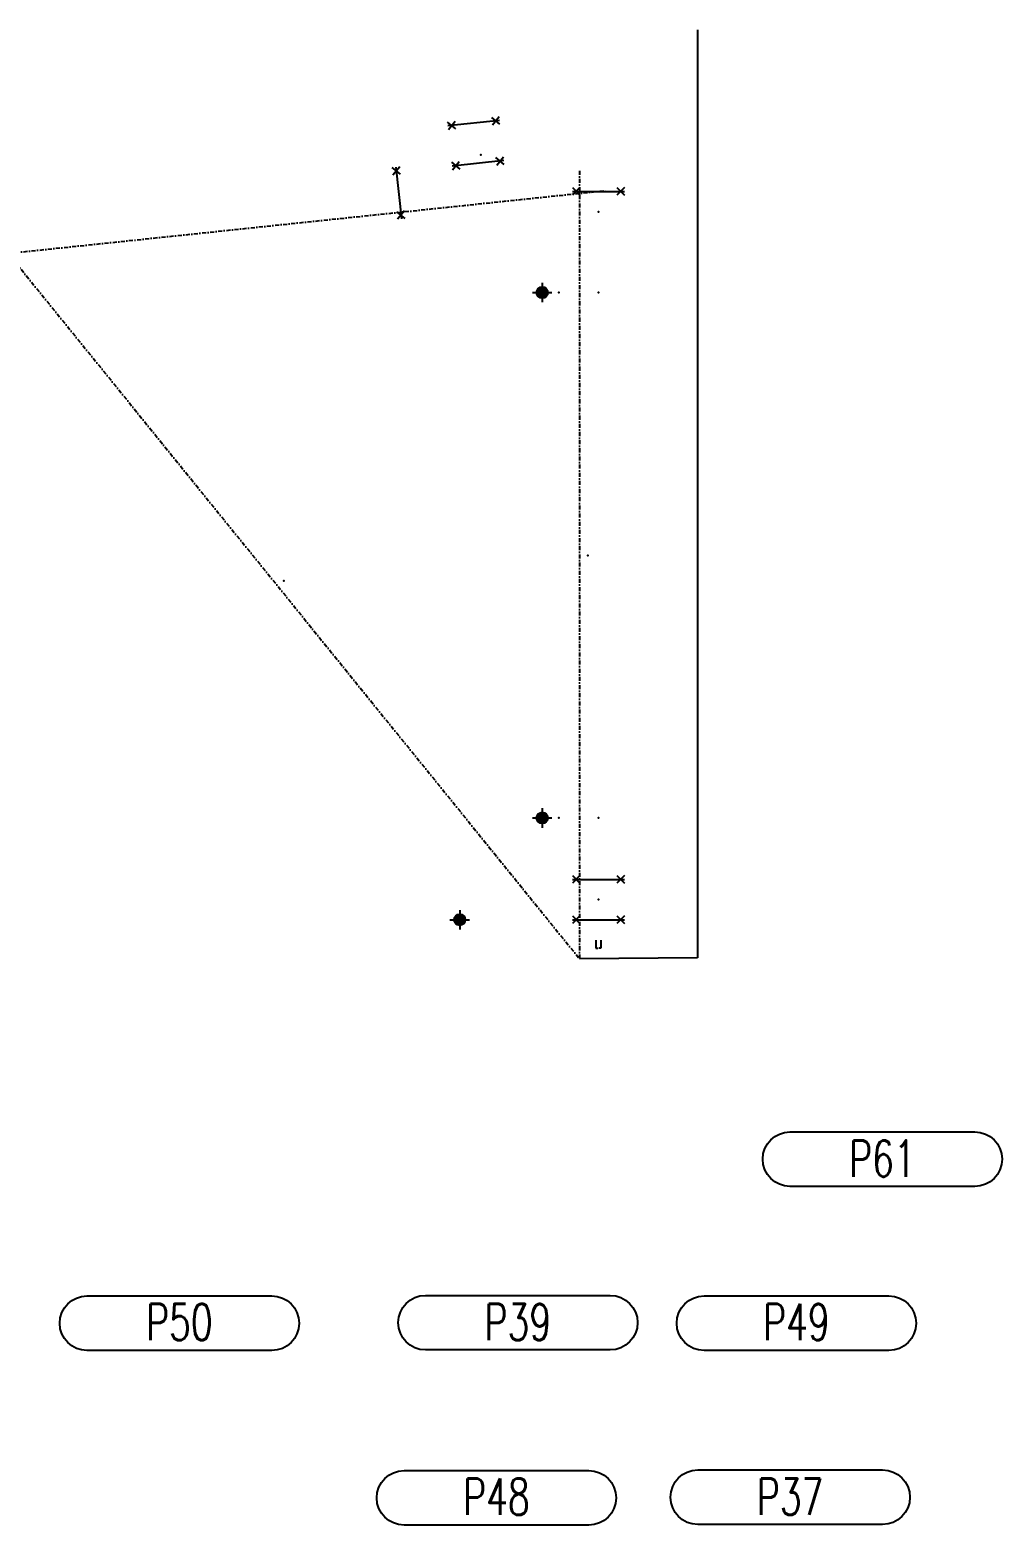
# Model space of a CAD drawing. Extents: x 8920 to 18626, y -10146 to 3021.
# Drawn here: x 14755 to 15959, y 889 to 2739 of the extents above; entities that cross this region are included whole.
import ezdxf
from ezdxf.enums import TextEntityAlignment as Align

# ---------------------------------------------------------------- set-up
doc = ezdxf.new("R2010")
doc.units = 0
doc.header["$LTSCALE"] = 10
doc.header["$MEASUREMENT"] = 0
doc.linetypes.add('DASHDOT', pattern=[1, 0.5, -0.25, 0, -0.25])
doc.layers.get('0').update_dxf_attribs({"linetype": 'CONTINUOUS'})
doc.layers.get('Defpoints').update_dxf_attribs({"linetype": 'CONTINUOUS'})
for name, color, linetype in [('A', 2, 'DASHDOT'), ('FORIR', 4, 'CONTINUOUS'), ('POS_BOX', 6, 'CONTINUOUS'), ('TXT1', 7, 'CONTINUOUS')]:
    doc.layers.add(name, color=color, linetype=linetype)
doc.styles.add('POS', font='ROMANS', dxfattribs={"width": 0.7})
doc.dimstyles.get("Standard").update_dxf_attribs({"dimtxt": 0.18, "dimasz": 0.18, "dimexe": 0.18, "dimexo": 0.0625, "dimgap": 0.09, "dimtad": 0, "dimtih": 1, "dimtoh": 1, "dimdec": 4, "dimzin": 0, "dimdsep": 46, "dimtxsty": 'Standard', "dimcen": 0.09, "dimadec": 0, "dimazin": 0, "dimtfac": 1, "dimtdec": 4, "dimtofl": 0, "dimtmove": 0, "dimatfit": 3, "dimfxl": 1, "dimtolj": 1, "dimtzin": 0, "dimarcsym": 0})

# ---------------------------------------------------------------- blocks, each defined once
blk = doc.blocks.new('P8_LAM')
at = {"layer": 'POS_BOX'}
blk.add_lwpolyline([(17.5, 3.06, -1), (17.5, -1.44), (2.25, -1.44, -1), (2.25, 3.06), (17.5, 3.06)], format="xyb", dxfattribs=at)
at = {"style": 'POS', "width": 0.7}
blk.add_attdef('POS_PEZ', text='', height=3, dxfattribs=at).set_placement((9.88, -0.64), align=Align.CENTER)
at = {"style": 'POS', "width": 0.7, "flags": 1}
for tag, p in [('QTA_PEZ', (0, -2.58)), ('MAR_PEZ', (0, -2.12)), ('SUN_LIS', (0, -3.56)), ('PUN_LIS', (0, -3.1)), ('COD_PEZ', (0, -4.51)), ('MCL_PEZ', (0, -4.05)), ('DIM_PRO', (0, -5.06))]:
    blk.add_attdef(tag, p, '', height=0.3, dxfattribs=at)
blk = doc.blocks.new('P8_PRO')
at = {"layer": 'POS_BOX'}
blk.add_lwpolyline([(17.5, 3.01, -1), (17.5, -1.49), (2.25, -1.49, -1), (2.25, 3.01), (17.5, 3.01)], format="xyb", dxfattribs=at)
at = {"style": 'POS', "width": 0.7}
blk.add_attdef('POS_PEZ', text='', height=3, dxfattribs=at).set_placement((9.88, -0.64), align=Align.CENTER)
at = {"style": 'POS', "width": 0.7, "flags": 1}
for tag, p in [('QTA_PEZ', (0, -2.59)), ('MAR_PEZ', (0, -2.13)), ('SUN_LIS', (0, -3.56)), ('PUN_LIS', (0, -3.1)), ('COD_PEZ', (0, -4.5)), ('MCL_PEZ', (0, -4.04)), ('DIM_PRO', (0, -5))]:
    blk.add_attdef(tag, p, '', height=0.3, dxfattribs=at)
blk = doc.blocks.new('M12')
for p, q in [((-12, 0), (12, 0)), ((0, 12), (0, -12))]:
    blk.add_line(p, q)
at = {"color": 4, "const_width": 7.01}
blk.add_lwpolyline([(-3.5, 0, 1), (3.5, 0, 1)], format="xyb", close=True, dxfattribs=at)
at = {"color": 4}
blk.add_circle((0, 0), 7, dxfattribs=at)
at = {"flags": 1}
blk.add_attdef('TOLE', (12.4, -6.1), '', height=5.26, dxfattribs=at)
blk = doc.blocks.new('MS')
at = {"color": 6}
for p, q in [((-4.7, 22.8), (4.7, 32.1)), ((-4.7, 32.1), (4.7, 22.8)), ((-4.7, -22.8), (4.7, -32.1)), ((-4.7, -32.1), (4.7, -22.8))]:
    blk.add_line(p, q, dxfattribs=at)
at = {"color": 3}
blk.add_line((0, -32.1), (0, 32.1), dxfattribs=at)
at = {"flags": 1}
for tag, p, height in [('DIAM', (0, 0), 8.01), ('AVAN', (1.3, -18.2), 5.26), ('TOLE', (1.3, -9.7), 5.26), ('DIET', (1.3, -24.6), 5.26)]:
    blk.add_attdef(tag, p, '', height=height, dxfattribs=at)
blk = doc.blocks.new('3D_INFOPOS')
blk.add_point((0, 0))
at = {"layer": 'FORIR', "flags": 1}
blk.add_attdef('POS_PEZ', (7.6, -4.3), '', height=5.26, dxfattribs=at)
blk = doc.blocks.new('*D27')
at = {"layer": 'Defpoints', "color": 0, "transparency": 16777216}
for p in [(15455.7, 1613.2), (15462.1, 1613.2), (15462.1, 1603.2)]:
    blk.add_point(p, dxfattribs=at)
at = {"layer": 'TXT1', "color": 0, "lineweight": -2, "transparency": 16777216}
for p, q in [((15455.7, 1613.2), (15455.7, 1603)), ((15462.1, 1613.1), (15462.1, 1603)), ((15455.9, 1603.2), (15458.4, 1603.2)), ((15461.9, 1603.2), (15459.4, 1603.2))]:
    blk.add_line(p, q, dxfattribs=at)
at = {"layer": 'TXT1', "color": 0, "transparency": 16777216}
for points in [[(15455.9, 1603.2), (15455.9, 1603.2), (15455.7, 1603.2)], [(15461.9, 1603.2), (15461.9, 1603.2), (15462.1, 1603.2)]]:
    blk.add_solid(points, dxfattribs=at)
at = {"layer": 'TXT1', "color": 0, "transparency": 16777216, "insert": (15458.9, 1603.2), "char_height": 0.18, "attachment_point": 5}
blk.add_mtext('\\A1;6.3964', dxfattribs=at)

msp = doc.modelspace()

# ---------------------------------------------------------------- linework, layer by layer
for p, q in [((15581.43449, 2739.06761), (15581.43449, 1591.13686)), ((15581.43449, 1591.13686), (15435.70598, 1589.82338))]:
    msp.add_line(p, q)
at = {"layer": 'A'}
for p, q in [((15435.70598, 2564.89476), (15435.70598, 1589.82338)), ((9252.8731, 1887.3404), (15468.26363, 2540.39361)), ((14687.20598, 2513.51846), (15435.70598, 1589.82338))]:
    msp.add_line(p, q, dxfattribs=at)

# ---------------------------------------------------------------- block references
for p, rotation in [((15304.6457, 2623.75352), 96.02915511397136), ((15309.89742, 2574.03009), 96.02915511396274), ((15211.68388, 2537.24001), 185.9980792478908), ((15458.90598, 2539.21179), 270), ((15458.90598, 1688.21179), 270), ((15458.90598, 1638.21179), 270)]:
    msp.add_blockref('MS', p, dxfattribs=dict(rotation=rotation))
for name, p in [('3D_INFOPOS', (15313.56534, 2584.35607)), ('3D_INFOPOS', (15458.90585, 2514.21179)), ('M12', (15389.35598, 2414.16446)), ('3D_INFOPOS', (15410.03106, 2414.16446)), ('3D_INFOPOS', (15410.03138, 2414.16446)), ('3D_INFOPOS', (15458.88133, 2414.16446)), ('3D_INFOPOS', (15445.71182, 2089.0716)), ('3D_INFOPOS', (15069.58843, 2057.52807)), ('M12', (15389.35598, 1764.16446)), ('3D_INFOPOS', (15410.03088, 1764.16446)), ('3D_INFOPOS', (15410.03097, 1764.16446)), ('3D_INFOPOS', (15458.88111, 1764.16446)), ('M12', (15287.20598, 1638.22849)), ('3D_INFOPOS', (15458.90598, 1663.21179))]:
    msp.add_blockref(name, p)
ref = msp.add_blockref('P8_LAM', (15662.26652, 1329.96298), dxfattribs=dict(xscale=15, yscale=15, zscale=15))
ref.add_attrib('POS_PEZ', 'P61', dxfattribs={"height": 44.99712, "style": 'POS', "width": 0.7}).set_placement((15810.40992, 1320.31094), align=Align.CENTER)
ref = msp.add_blockref('P8_PRO', (14792.17255, 1127.71272), dxfattribs=dict(xscale=15, yscale=15, zscale=15))
ref.add_attrib('POS_PEZ', 'P50', dxfattribs={"height": 45, "style": 'POS', "width": 0.7}).set_placement((14940.32543, 1118.06006), align=Align.CENTER)
ref = msp.add_blockref('P8_LAM', (15211.12664, 1127.71272), dxfattribs=dict(xscale=15, yscale=15, zscale=15))
ref.add_attrib('POS_PEZ', 'P39', dxfattribs={"height": 44.99712, "style": 'POS', "width": 0.7}).set_placement((15359.27004, 1118.06068), align=Align.CENTER)
ref = msp.add_blockref('P8_PRO', (15555.87851, 1127.71272), dxfattribs=dict(xscale=15, yscale=15, zscale=15))
ref.add_attrib('POS_PEZ', 'P49', dxfattribs={"height": 45, "style": 'POS', "width": 0.7}).set_placement((15704.03139, 1118.06006), align=Align.CENTER)
ref = msp.add_blockref('P8_PRO', (15184.56097, 911.71272), dxfattribs=dict(xscale=15, yscale=15, zscale=15))
ref.add_attrib('POS_PEZ', 'P48', dxfattribs={"height": 45, "style": 'POS', "width": 0.7}).set_placement((15332.71385, 902.06006), align=Align.CENTER)
ref = msp.add_blockref('P8_LAM', (15548.16781, 911.71272), dxfattribs=dict(xscale=15, yscale=15, zscale=15))
ref.add_attrib('POS_PEZ', 'P37', dxfattribs={"height": 44.99712, "style": 'POS', "width": 0.7}).set_placement((15696.31121, 902.06068), align=Align.CENTER)

# ---------------------------------------------------------------- dimensions: what is measured, and where the dimension line sits
at = {"layer": 'TXT1'}
dim = msp.add_linear_dim(base=(15462.10598, 1603.21179), p1=(15455.70962, 1613.24849), p2=(15462.10598, 1613.21179), dimstyle='Standard', override={"dimscale": 1}, dxfattribs=at)
dim.commit()
dim.dimension.update_dxf_attribs({"geometry": '*D27', "text_midpoint": (15458.9078, 1603.21179)})

doc.saveas('drawing.dxf')
